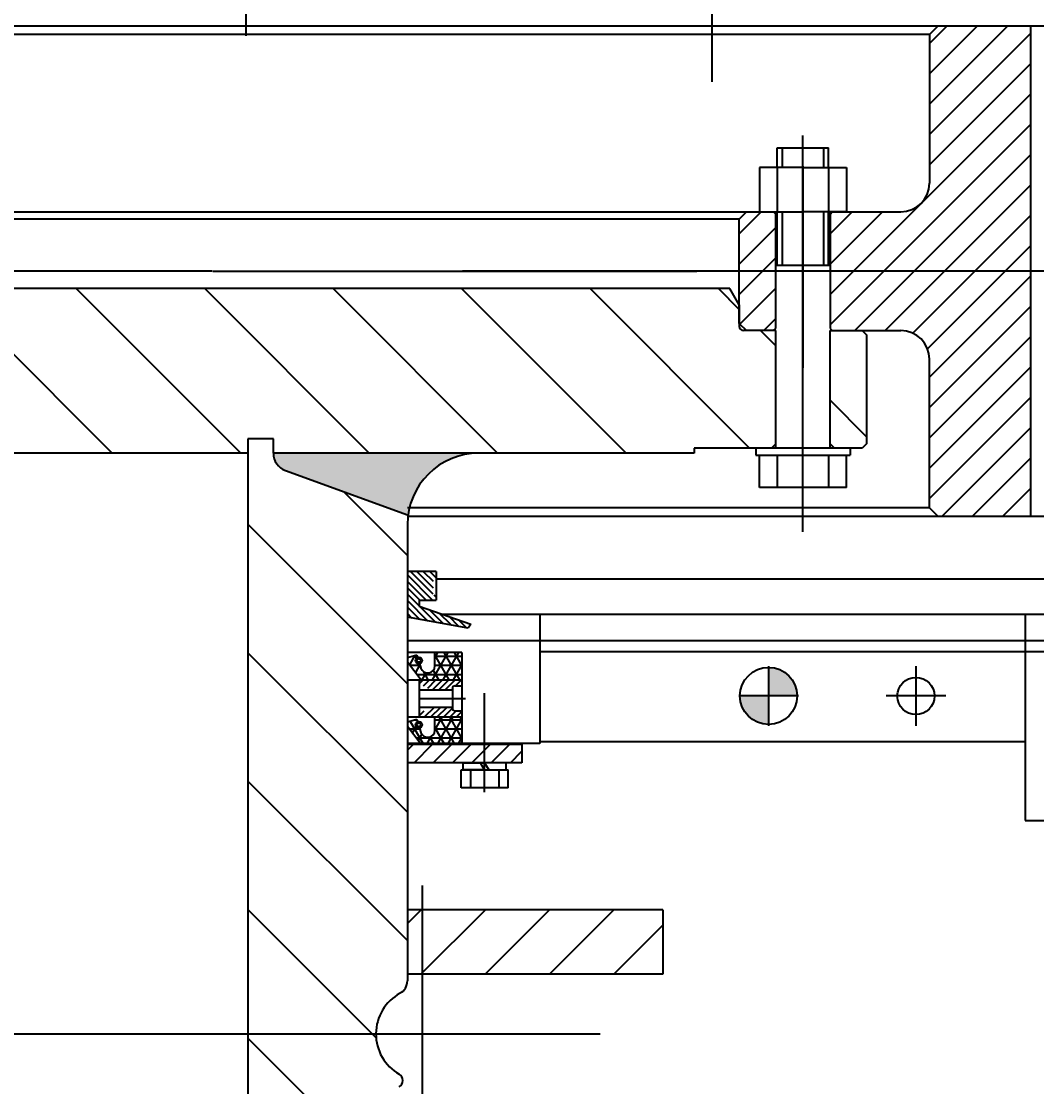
# Model space of a CAD drawing. Header units: millimetres. Extents: x 0 to 29400, y 0 to 20790.
# Drawn here: x 14710 to 15420, y 13034 to 13779 of the extents above; entities that cross this region are included whole.
import ezdxf

# ---------------------------------------------------------------- set-up
doc = ezdxf.new("R2010")
doc.units = ezdxf.units.MM
doc.header["$LTSCALE"] = 700
doc.linetypes.add('G', pattern=[2, 1.25, -0.25, 0.25, -0.25])
doc.linetypes.add('K', pattern=[2.5, 1.25, -0.25, 0.25, -0.25, 0.25, -0.25])
for name, color, linetype in [('01', 7, 'Continuous'), ('02', 1, 'Continuous'), ('05', 142, 'G'), ('07', 6, 'K'), ('08', 1, 'Continuous')]:
    doc.layers.add(name, color=color, linetype=linetype)
doc.styles.get("Standard").update_dxf_attribs({"font": 'FZYTK.TTF', "width": 0.707})
doc.dimstyles.new('INTE', dxfattribs={"dimscale": 70, "dimtxt": 3.5, "dimasz": 3, "dimexe": 3, "dimexo": 0, "dimgap": 1, "dimtad": 1, "dimdec": 0, "dimdsep": 46, "dimtxsty": 'Standard', "dimcen": 0, "dimclrd": 1, "dimclre": 1, "dimclrt": 3, "dimaunit": 1, "dimadec": 0, "dimazin": 0, "dimtfac": 1, "dimtdec": 0, "dimtmove": 0, "dimatfit": 0, "dimfxl": 1, "dimarcsym": 0})

# ---------------------------------------------------------------- blocks, each defined once
blk = doc.blocks.new('*U833')
at = {"layer": '01'}
for p, q in [((-15.10000000019493, 4.999999999924095), (-15.10000000019493, -3.503246160812043e-46)), ((9.184547653528396e-16, 4.999999999924094), (-15.10000000019493, 4.999999999924095)), ((-15.10000000019493, -3.503246160812043e-46), (0, 0)), ((0, 0), (-2.886751345795493, 4.999999999924094)), ((9.184547653528396e-16, 4.999999999924094), (2.886751345795493, -3.535134039966458e-16)), ((9.184547653528396e-16, 4.999999999924094), (15.10000000019493, 4.999999999924085)), ((15.10000000019493, -3.698311188591433e-15), (0, 0)), ((15.10000000019493, 4.999999999924085), (15.10000000019493, -3.698311188591433e-15))]:
    blk.add_line(p, q, dxfattribs=at)
at = {"layer": '05'}
blk.add_line((1.303595732132337e-15, 7.09667901615029), (0, -2.095679016226192), dxfattribs=at)
blk = doc.blocks.new('*U835')
at = {"layer": '01'}
for p, q in [((-31.00000000018705, -3.2351410291145e-14), (-31.00000000018705, 30.39499999870067)), ((-31.00000000018705, 30.39499999870067), (5.583286518425993e-15, 30.39499999870067)), ((5.583286518425993e-15, 30.39499999870067), (0, 0)), ((-31.00000000018705, 18.00000000017387), (3.306437155352358e-15, 18.00000000017387)), ((4.858212048313708e-14, -30.39499999870067), (0, 0)), ((-31.00000000018705, -3.2351410291145e-14), (-31.00000000018719, -30.39499999870067)), ((-31.00000000018752, -18.00000000017388), (1.310870899675122e-14, -18.00000000017387)), ((-31.00000000018719, -30.39499999870067), (4.858212048313708e-14, -30.39499999870067))]:
    blk.add_line(p, q, dxfattribs=at)
at = {"layer": '05'}
blk.add_line((-32.05168394392089, -3.34128958368264e-14), (1.051682110054843, -1.009319912139744e-18), dxfattribs=at)
blk = doc.blocks.new('*D847')
at = {"layer": '08', "color": 1, "lineweight": -2}
for p, q in [((19345.33032505005, 16880.97861289598), (25222.22751804423, 16880.97861289598)), ((25012.22751804423, 7692.97861289595), (25012.22751804423, 16670.97861289598)), ((14962.64169285735, 7482.978612895953), (25222.22751804423, 7482.97861289595))]:
    blk.add_line(p, q, dxfattribs=at)
at = {"layer": '08', "color": 1}
for points in [[(24977.22751804423, 16670.97861289598), (25047.22751804423, 16670.97861289598), (25012.22751804423, 16880.97861289598)], [(24977.22751804423, 7692.97861289595), (25047.22751804423, 7692.97861289595), (25012.22751804423, 7482.97861289595)]]:
    blk.add_solid(points, dxfattribs=at)
at = {"layer": 'DEFPOINTS', "color": 0}
for p in [(19345.33032505005, 16880.97861289598), (25012.22751804423, 16880.97861289598), (14962.64169285735, 7482.978612895953)]:
    blk.add_point(p, dxfattribs=at)
at = {"layer": '08', "color": 3, "insert": (24783.71285228706, 12181.97861289597), "char_height": 245, "attachment_point": 5, "rotation": 90}
blk.add_mtext('{\\fArial|b0|i0|c204|p34;Внешняя сторона кузова\\Fisocp,intecad|c134;9398}', dxfattribs=at)

msp = doc.modelspace()

# ---------------------------------------------------------------- hatches: boundary and pattern name
at = {"layer": '01'}
h = msp.add_hatch(color=256, dxfattribs=at)
edge = h.paths.add_edge_path()
edge.add_ellipse((14899.62553753621, 13477.17861289596), major_axis=(9.192388155426322, 9.192388155425427), ratio=0.999999999999834, start_angle=135.0000000000273, end_angle=205.000000000015)
edge.add_line((14895.17927567298, 13464.96260882575), (14980.76738657797, 13433.81108404926))
edge.add_ellipse((15030.32553753622, 13427.17861289595), major_axis=(35.35533905933283, 35.35533905932941), ratio=0.9999999999999098, start_angle=45.000000000002615, end_angle=127.3772807057899, ccw=False)
edge.add_line((15030.32553753623, 13477.17861289595), (14886.62553753621, 13477.17861289596))
at = {"layer": '02', "linetype": 'Continuous'}
h = msp.add_hatch(dxfattribs=at)
h.set_pattern_fill('_USER', color=1, scale=15, angle=135, style=0, pattern_type=0)
h.set_pattern_definition([(44.9999999999992, (24702.56018251323, 20193.42972413068), (-10.60660171779806, 10.60660171779836), [])])
edge = h.paths.add_edge_path()
edge.add_line((15415.90403753622, 13604.37861289598), (15415.90403753622, 13775.87861289596))
edge.add_line((15415.90403753622, 13775.87861289596), (15351.30053753622, 13775.87861289596))
edge.add_line((15351.30053753622, 13775.87861289596), (15345.30053753622, 13769.87861289596))
edge.add_line((15345.30053753622, 13769.87861289596), (15345.30053753622, 13665.87861289597))
edge.add_ellipse((15325.30053753622, 13665.87861289596), major_axis=(14.1421356237324, 14.142135623732), ratio=0.9999999999998233, start_angle=225.0000000000051, end_angle=314.99999999999494, ccw=False)
edge.add_line((15325.30053753622, 13645.87861289596), (15277.30053753623, 13645.87861289596))
edge.add_line((15277.30053753622, 13645.87861289596), (15275.80053753622, 13644.37861289596))
edge.add_line((15275.80053753622, 13644.37861289596), (15275.80053753622, 13604.37861289598))
edge.add_line((15275.80053753622, 13604.37861289598), (15415.90403753622, 13604.37861289597))
edge = h.paths.add_edge_path()
edge.add_line((15345.30053753621, 13542.87861289596), (15345.3005375362, 13438.87861289597))
edge.add_line((15345.3005375362, 13438.87861289596), (15351.3005375362, 13432.87861289595))
edge.add_line((15351.3005375362, 13432.87861289595), (15415.90403753622, 13432.87861289595))
edge.add_line((15415.90403753622, 13432.87861289595), (15415.90403753622, 13604.37861289598))
edge.add_line((15415.90403753622, 13604.37861289598), (15275.80053753623, 13604.37861289598))
edge.add_line((15275.80053753622, 13604.37861289598), (15275.80053753622, 13564.37861289595))
edge.add_line((15275.80053753622, 13564.37861289595), (15277.30053753621, 13562.87861289597))
edge.add_line((15277.3005375362, 13562.87861289597), (15325.30053753621, 13562.87861289597))
edge.add_ellipse((15325.30053753621, 13542.87861289596), major_axis=(14.14213562373172, 14.14213562373132), ratio=0.9999999999999197, start_angle=314.99999999998727, end_angle=404.99999999999187, ccw=False)
h.paths.add_polyline_path([(15212.30053753622, 13567.87861289598), (15217.30053753622, 13562.87861289597), (15236.30053753623, 13562.87861289597), (15237.80053753621, 13564.37861289595), (15237.80053753622, 13604.37861289598), (15212.30053753622, 13604.37861289598)])
h.paths.add_polyline_path([(15212.30053753622, 13604.37861289598), (15237.80053753622, 13604.37861289598), (15237.80053753622, 13644.37861289596), (15236.30053753622, 13645.87861289596), (15223.82553754136, 13645.87861289596), (15217.30053753623, 13645.87861289596), (15212.30053753623, 13640.87861289596)])
h = msp.add_hatch(dxfattribs=at)
h.set_pattern_fill('LINE', color=1, scale=20, angle=45, style=0)
h.set_pattern_definition([(314.9999999999992, (12533.99184265591, 20117.42972413085), (44.90128060534639, 44.90128060534514), [])])
edge = h.paths.add_edge_path()
edge.add_line((15180.82553753621, 13477.17861289598), (15180.82553753621, 13480.67861289598))
edge.add_line((15180.82553753621, 13480.67861289598), (15234.82553753621, 13480.67861289598))
edge.add_line((15234.82553753621, 13480.67861289597), (15237.82553753621, 13483.67861289598))
edge.add_line((15237.82553753621, 13483.67861289597), (15237.82553753621, 13562.87861289597))
edge.add_line((15237.82553753621, 13562.87861289597), (15215.27553753622, 13562.87861289597))
edge.add_ellipse((15215.27553753621, 13565.87861289597), major_axis=(-2.121320343561074, 2.121320343561132), ratio=0.9999999999986225, start_angle=45.00000000003939, end_angle=134.9999999999605, ccw=False)
edge.add_line((15212.27553753621, 13565.87861289597), (15212.27553753621, 13580.92028264677))
edge.add_line((15212.27553753621, 13580.92028264677), (15205.77553753621, 13592.17861289597))
edge.add_line((15205.77553753621, 13592.17861289597), (14443.82553753621, 13592.17861289598))
edge.add_line((14443.82553753621, 13592.17861289598), (14443.82553753621, 13477.17861289598))
edge.add_line((14443.82553753621, 13477.17861289598), (14868.82553753621, 13477.17861289598))
edge.add_line((14868.82553753621, 13477.17861289598), (14868.82553753621, 13487.17861289598))
edge.add_line((14868.82553753621, 13487.17861289598), (14886.62553753621, 13487.17861289598))
edge.add_line((14886.62553753621, 13487.17861289598), (14886.62553753621, 13477.17861289598))
edge.add_line((14886.62553753621, 13477.17861289598), (15180.82553753621, 13477.17861289598))
h.paths.add_polyline_path([(15275.82553753621, 13483.67861289597), (15278.82553753621, 13480.67861289597), (15298.32553753621, 13480.67861289597), (15301.32553753621, 13483.67861289597), (15301.32553753621, 13559.87861289597), (15298.32553753621, 13562.87861289597), (15275.82553753621, 13562.87861289597)])
h = msp.add_hatch(dxfattribs=at)
h.set_pattern_fill('LINE', color=1, scale=20, angle=45, style=0)
h.set_pattern_definition([(314.9999999999992, (12533.9918426559, 20117.42972413085), (44.90128060534639, 44.90128060534514), [])])
edge = h.paths.add_edge_path()
edge.add_line((15180.82553753621, 13477.17861289598), (15180.82553753621, 13480.67861289598))
edge.add_line((15180.82553753621, 13480.67861289598), (15234.8255375362, 13480.67861289598))
edge.add_line((15234.8255375362, 13480.67861289597), (15237.8255375362, 13483.67861289598))
edge.add_line((15237.8255375362, 13483.67861289597), (15237.82553753621, 13562.87861289597))
edge.add_line((15237.82553753621, 13562.87861289597), (15215.2755375362, 13562.87861289597))
edge.add_ellipse((15215.2755375362, 13565.87861289597), major_axis=(-2.121320343561074, 2.121320343561132), ratio=0.9999999999986225, start_angle=45.00000000003939, end_angle=134.9999999999605, ccw=False)
edge.add_line((15212.2755375362, 13565.87861289597), (15212.2755375362, 13580.92028264677))
edge.add_line((15212.2755375362, 13580.92028264677), (15205.7755375362, 13592.17861289597))
edge.add_line((15205.7755375362, 13592.17861289597), (14443.82553753621, 13592.17861289598))
edge.add_line((14443.82553753621, 13592.17861289598), (14443.82553753621, 13477.17861289598))
edge.add_line((14443.82553753621, 13477.17861289598), (14868.82553753621, 13477.17861289598))
edge.add_line((14868.82553753621, 13477.17861289598), (14868.82553753621, 13487.17861289598))
edge.add_line((14868.82553753621, 13487.17861289598), (14886.6255375362, 13487.17861289598))
edge.add_line((14886.6255375362, 13487.17861289598), (14886.6255375362, 13477.17861289598))
edge.add_line((14886.6255375362, 13477.17861289598), (15180.82553753621, 13477.17861289598))
h.paths.add_polyline_path([(15275.82553753621, 13483.67861289597), (15278.82553753621, 13480.67861289597), (15298.32553753621, 13480.67861289597), (15301.32553753621, 13483.67861289597), (15301.32553753621, 13559.87861289597), (15298.32553753621, 13562.87861289597), (15275.82553753621, 13562.87861289597)])
h = msp.add_hatch(dxfattribs=at)
h.set_pattern_fill('LINE', color=1, scale=20, angle=45, style=0)
h.set_pattern_definition([(315.0000000000007, (12886.37641071296, 16577.19427342708), (44.90128060534523, 44.9012806053463), [])])
edge = h.paths.add_edge_path()
edge.add_ellipse((14968.94447234156, 12260.52423741486), major_axis=(3.535533905933275, 3.535533905933359), ratio=1, start_angle=260.6967447380922, end_angle=369.3032552619078)
edge.add_ellipse((14990.82553753624, 12290.978612896), major_axis=(-22.98097038856266, 22.98097038856211), ratio=0.9999999999999486, start_angle=-14.983501602848321, end_angle=99.30325526188011, ccw=False)
edge.add_ellipse((14972.06620769302, 12323.50812624081), major_axis=(3.571687661980926, 3.571687661981011), ratio=0.9999999999997874, start_angle=254.6817218201253, end_angle=382.5803778872484)
edge.add_ellipse((14990.82553753624, 12355.978612896), major_axis=(-22.98097038856451, 22.98097038856396), ratio=0.9999999999999377, start_angle=-15.07356513338351, end_angle=103.80614763011721, ccw=False)
edge.add_ellipse((14972.11725060236, 12388.478612896), major_axis=(3.535533905932498, 3.535533905932582), ratio=1, start_angle=254.9264348666337, end_angle=375.0735651333662)
edge.add_ellipse((14990.82553753623, 12420.978612896), major_axis=(-22.98097038856102, 22.98097038856047), ratio=1, start_angle=-15.073565133384875, end_angle=105.0735651333849, ccw=False)
edge.add_ellipse((14972.11725060236, 12453.478612896), major_axis=(3.535533905932498, 3.535533905932582), ratio=1, start_angle=254.9264348666337, end_angle=375.0735651333662)
edge.add_ellipse((14990.82553753623, 12485.978612896), major_axis=(-22.98097038856102, 22.98097038856047), ratio=1, start_angle=-15.073565133384875, end_angle=105.0735651333849, ccw=False)
edge.add_ellipse((14972.11725060236, 12518.478612896), major_axis=(3.535533905932498, 3.535533905932582), ratio=1, start_angle=254.9264348666337, end_angle=375.0735651333662)
edge.add_ellipse((14990.82553753623, 12550.978612896), major_axis=(-22.98097038856102, 22.98097038856047), ratio=1, start_angle=-15.073565133384875, end_angle=105.0735651333849, ccw=False)
edge.add_ellipse((14972.11725060236, 12583.478612896), major_axis=(3.535533905932498, 3.535533905932582), ratio=1, start_angle=254.9264348666337, end_angle=375.0735651333662)
edge.add_ellipse((14990.82553753623, 12615.978612896), major_axis=(-22.98097038856102, 22.98097038856047), ratio=1, start_angle=-15.073565133384875, end_angle=105.0735651333849, ccw=False)
edge.add_ellipse((14972.11725060236, 12648.478612896), major_axis=(3.535533905932498, 3.535533905932582), ratio=1, start_angle=254.9264348666337, end_angle=375.0735651333662)
edge.add_ellipse((14990.82553753623, 12680.978612896), major_axis=(-22.98097038856102, 22.98097038856047), ratio=1, start_angle=-15.073565133384875, end_angle=105.0735651333849, ccw=False)
edge.add_ellipse((14972.11725060236, 12713.478612896), major_axis=(3.535533905932498, 3.535533905932582), ratio=1, start_angle=254.9264348666337, end_angle=375.0735651333662)
edge.add_ellipse((14990.82553753623, 12745.978612896), major_axis=(-22.98097038856102, 22.98097038856047), ratio=1, start_angle=-15.073565133384875, end_angle=105.0735651333849, ccw=False)
edge.add_ellipse((14972.11725060236, 12778.478612896), major_axis=(3.535533905932498, 3.535533905932582), ratio=1, start_angle=254.9264348666337, end_angle=375.0735651333662)
edge.add_ellipse((14990.82553753623, 12810.978612896), major_axis=(-22.98097038856102, 22.98097038856047), ratio=1, start_angle=-15.073565133384875, end_angle=105.0735651333849, ccw=False)
edge.add_ellipse((14972.11725060236, 12843.478612896), major_axis=(3.535533905932498, 3.535533905932582), ratio=1, start_angle=254.9264348666337, end_angle=375.0735651333662)
edge.add_ellipse((14990.82553753623, 12875.978612896), major_axis=(-22.98097038856102, 22.98097038856047), ratio=1, start_angle=-15.073565133384875, end_angle=105.0735651333849, ccw=False)
edge.add_ellipse((14972.11725060236, 12908.478612896), major_axis=(3.535533905932498, 3.535533905932582), ratio=1, start_angle=254.9264348666337, end_angle=375.0735651333662)
edge.add_ellipse((14990.82553753623, 12940.978612896), major_axis=(-22.98097038856102, 22.98097038856047), ratio=1, start_angle=-15.073565133384875, end_angle=105.0735651333849, ccw=False)
edge.add_ellipse((14972.11725060235, 12973.478612896), major_axis=(3.535533905932498, 3.535533905932582), ratio=1, start_angle=254.9264348666337, end_angle=375.0735651333662)
edge.add_ellipse((14990.82553753623, 13005.978612896), major_axis=(-22.98097038856102, 22.98097038856047), ratio=1, start_angle=-15.073565133384875, end_angle=105.0735651333849, ccw=False)
edge.add_ellipse((14972.11725060235, 13038.478612896), major_axis=(3.535533905932498, 3.535533905932582), ratio=1, start_angle=254.9264348666337, end_angle=375.0735651333662)
edge.add_ellipse((14990.82553753623, 13070.978612896), major_axis=(-22.98097038856576, 22.98097038856521), ratio=0.9999999999999677, start_angle=-16.160810599373974, end_angle=105.07356513338209, ccw=False)
edge.add_ellipse((14970.32553753621, 13108.20763383396), major_axis=(7.071067811869531, 7.0710678118697), ratio=0.9999999999991003, start_angle=253.8391894007149, end_angle=315.0000000000159)
edge.add_line((14980.32553753621, 13108.20763383397), (14980.32553753622, 13433.97190394853))
edge.add_line((14980.32553753622, 13433.97190394853), (14895.17927567297, 13464.96260882578))
edge.add_ellipse((14899.62553753621, 13477.17861289599), major_axis=(-9.192388155423616, 9.192388155423398), ratio=0.9999999999998443, start_angle=44.999999999972374, end_angle=114.99999999996689, ccw=False)
edge.add_line((14886.62553753621, 13477.178612896), (14886.62553753621, 13487.17861289599))
edge.add_line((14886.62553753621, 13487.17861289599), (14868.82553753623, 13487.17861289599))
edge.add_line((14868.82553753623, 13487.17861289599), (14868.82553753621, 11367.87861289598))
edge.add_line((14868.82553753621, 11367.87861289598), (14876.32553753624, 11367.87861289598))
edge.add_line((14876.32553753624, 11367.87861289598), (14876.32553753624, 11191.37861289599))
edge.add_line((14876.32553753624, 11191.37861289599), (14980.32553753624, 11191.378612896))
edge.add_line((14980.32553753624, 11191.37861289599), (14980.32553753623, 11255.74959195802))
edge.add_ellipse((14970.32553753623, 11255.74959195803), major_axis=(-7.071067811871343, 7.071067811871174), ratio=0.9999999999994728, start_angle=224.9999999999942, end_angle=286.1608105993575)
edge.add_ellipse((14990.82553753624, 11292.978612896), major_axis=(-22.98097038856347, 22.98097038856292), ratio=0.9999999999999937, start_angle=-15.073565133388172, end_angle=106.1608105993559, ccw=False)
edge.add_ellipse((14972.11725060237, 11325.478612896), major_axis=(3.535533905932498, 3.535533905932582), ratio=1, start_angle=254.9264348666337, end_angle=375.0735651333662)
edge.add_ellipse((14990.82553753624, 11357.978612896), major_axis=(-22.98097038856102, 22.98097038856047), ratio=1, start_angle=-15.073565133384875, end_angle=105.0735651333849, ccw=False)
edge.add_ellipse((14972.11725060237, 11390.478612896), major_axis=(3.535533905932498, 3.535533905932582), ratio=1, start_angle=254.9264348666337, end_angle=375.0735651333662)
edge.add_ellipse((14990.82553753624, 11422.978612896), major_axis=(-22.98097038856102, 22.98097038856047), ratio=1, start_angle=-15.073565133384875, end_angle=105.0735651333849, ccw=False)
edge.add_ellipse((14972.11725060237, 11455.478612896), major_axis=(3.535533905932498, 3.535533905932582), ratio=1, start_angle=254.9264348666337, end_angle=375.0735651333662)
edge.add_ellipse((14990.82553753624, 11487.978612896), major_axis=(-22.98097038856102, 22.98097038856047), ratio=1, start_angle=-15.073565133384875, end_angle=105.0735651333849, ccw=False)
edge.add_ellipse((14972.11725060237, 11520.478612896), major_axis=(3.535533905932498, 3.535533905932582), ratio=1, start_angle=254.9264348666337, end_angle=375.0735651333662)
edge.add_ellipse((14990.82553753624, 11552.978612896), major_axis=(-22.98097038856102, 22.98097038856047), ratio=1, start_angle=-15.073565133384875, end_angle=105.0735651333849, ccw=False)
edge.add_ellipse((14972.11725060237, 11585.478612896), major_axis=(3.535533905932498, 3.535533905932582), ratio=1, start_angle=254.9264348666337, end_angle=375.0735651333662)
edge.add_ellipse((14990.82553753624, 11617.978612896), major_axis=(-22.98097038856102, 22.98097038856047), ratio=1, start_angle=-15.073565133384875, end_angle=105.0735651333849, ccw=False)
edge.add_ellipse((14972.11725060237, 11650.478612896), major_axis=(3.535533905932498, 3.535533905932582), ratio=1, start_angle=254.9264348666337, end_angle=375.0735651333662)
edge.add_ellipse((14990.82553753624, 11682.978612896), major_axis=(-22.98097038856102, 22.98097038856047), ratio=1, start_angle=-15.073565133384875, end_angle=105.0735651333849, ccw=False)
edge.add_ellipse((14972.11725060237, 11715.478612896), major_axis=(3.535533905932498, 3.535533905932582), ratio=1, start_angle=254.9264348666337, end_angle=375.0735651333662)
edge.add_ellipse((14990.82553753624, 11747.978612896), major_axis=(-22.98097038856102, 22.98097038856047), ratio=1, start_angle=-15.073565133384875, end_angle=105.0735651333849, ccw=False)
edge.add_ellipse((14972.11725060236, 11780.478612896), major_axis=(3.535533905932498, 3.535533905932582), ratio=1, start_angle=254.9264348666337, end_angle=375.0735651333662)
edge.add_ellipse((14990.82553753624, 11812.978612896), major_axis=(-22.98097038856102, 22.98097038856047), ratio=1, start_angle=-15.073565133384875, end_angle=105.0735651333849, ccw=False)
edge.add_ellipse((14972.11725060236, 11845.478612896), major_axis=(3.535533905932498, 3.535533905932582), ratio=1, start_angle=254.9264348666337, end_angle=375.0735651333662)
edge.add_ellipse((14990.82553753624, 11877.978612896), major_axis=(-22.98097038856102, 22.98097038856047), ratio=1, start_angle=-15.073565133384875, end_angle=105.0735651333849, ccw=False)
edge.add_ellipse((14972.11725060236, 11910.478612896), major_axis=(3.535533905932498, 3.535533905932582), ratio=1, start_angle=254.9264348666337, end_angle=375.0735651333662)
edge.add_ellipse((14990.82553753624, 11942.978612896), major_axis=(-22.98097038856102, 22.98097038856047), ratio=1, start_angle=-15.073565133384875, end_angle=105.0735651333849, ccw=False)
edge.add_ellipse((14972.11725060236, 11975.478612896), major_axis=(3.535533905932498, 3.535533905932582), ratio=1, start_angle=254.9264348666337, end_angle=375.0735651333662)
edge.add_ellipse((14990.82553753624, 12007.978612896), major_axis=(22.98097038856709, 22.98097038856764), ratio=0.9999999999999556, start_angle=76.19385236989348, end_angle=195.0735651333865, ccw=False)
edge.add_ellipse((14972.06620769304, 12040.44909955119), major_axis=(-3.57168766198096, 3.571687661980876), ratio=0.9999999999999225, start_angle=157.4196221126242, end_angle=285.3182781795439)
edge.add_ellipse((14990.82553753624, 12072.978612896), major_axis=(22.98097038856443, 22.98097038856498), ratio=0.9999999999999865, start_angle=80.69674473813001, end_angle=194.9835016029027, ccw=False)
edge.add_ellipse((14968.94447234156, 12103.43298837714), major_axis=(3.535533905931068, 3.535533905931152), ratio=0.9999999999999998, start_angle=260.6967447381165, end_angle=369.3032552618835)
edge.add_ellipse((14990.82553753624, 12133.88736385828), major_axis=(22.98097038856451, 22.98097038856506), ratio=0.9999999999999895, start_angle=95.11739774893027, end_angle=189.3032552618791, ccw=False)
edge.add_ellipse((14962.04954161085, 12157.93298837714), major_axis=(-3.53553390593154, 3.535533905931455), ratio=0.9999999999995259, start_angle=185.1173977489048, end_angle=264.882602251068)
edge.add_ellipse((14990.82553753624, 12181.978612896), major_axis=(22.98097038856238, 22.98097038856292), ratio=0.999999999999932, start_angle=134.999999999998, end_angle=174.8826022510644, ccw=False)
edge.add_ellipse((14990.82553753624, 12181.978612896), major_axis=(-22.98097038856292, 22.98097038856238), ratio=0.999999999999932, start_angle=5.117397748935616, end_angle=45.000000000001876, ccw=False)
edge.add_ellipse((14962.04954161085, 12206.02423741485), major_axis=(-3.535533905934106, 3.535533905934023), ratio=0.9999999999999994, start_angle=185.1173977489292, end_angle=264.8826022510708)
edge.add_ellipse((14990.82553753624, 12230.06986193371), major_axis=(-22.98097038856498, 22.98097038856442), ratio=0.9999999999999959, start_angle=-9.303255261879087, end_angle=84.88260225106973, ccw=False)
h = msp.add_hatch(dxfattribs=at)
h.set_pattern_fill('LINE', color=1, angle=45, style=0)
h.set_pattern_definition([(315.0000000000014, (24702.56018251298, 20193.42972413099), (2.245064030267234, 2.245064030267342), [])])
h.paths.add_polyline_path([(15000.32553753622, 13374.37861289592), (15000.32553753621, 13377.78908452761), (14998.24190425624, 13377.78908452761), (14998.24190425625, 13389.89951403045), (15000.32553753622, 13389.89951403045), (15000.32553753622, 13394.37861289592), (14980.32553753622, 13394.37861289592), (14980.32553753622, 13364.37861289592), (15005.19697609046, 13364.37861289592), (14988.47920177952, 13370.24120475633), (14988.47920177951, 13374.37861289592)])
h.paths.add_polyline_path([(15022.85662863128, 13354.87861289592), (15024.7499539176, 13357.52177139752), (15005.19697609047, 13364.37861289592), (14980.32553753622, 13364.37861289592), (14980.32553753622, 13362.42329686742)])
h = msp.add_hatch(dxfattribs=at)
h.set_pattern_fill('NET3', color=1, scale=2, angle=90, style=0)
h.set_pattern_definition([(1.373891551101372e-12, (5116.073077386391, 24955.66054765417), (-1.525097583777811e-13, 6.35), []), (60.00000000000135, (5116.073077386391, 24955.66054765417), (-5.499261314031261, 3.174999999999869), []), (120.0000000000014, (5116.073077386391, 24955.66054765417), (-5.499261314031109, -3.17500000000013), [])])
edge = h.paths.add_edge_path()
edge.add_line((14989.71483689702, 13326.9080332942), (14988.76406464659, 13329.95625717707))
edge.add_ellipse((14988.31848285444, 13332.21162045381), major_axis=(1.62560860049278, 1.625608600492858), ratio=0.9999999999861626, start_angle=225.0000000003964, end_angle=236.1757437584276, ccw=False)
edge.add_ellipse((14988.31848285444, 13332.21162045381), major_axis=(-1.625608600430269, 1.625608600430191), ratio=0.9999999999982385, start_angle=-21.529273487773878, end_angle=134.9999999999496, ccw=False)
edge.add_line((14987.40285288074, 13334.32037088827), (14986.81259933313, 13336.21275359082))
edge.add_line((14986.81259933313, 13336.21275359082), (14980.50053753042, 13334.31500469914))
edge.add_line((14980.50053753042, 13334.31500469914), (14980.50053753042, 13331.2032761103))
edge.add_line((14980.50053753042, 13331.2032761103), (14989.83489549678, 13318.67861289545))
edge.add_line((14989.83489549678, 13318.67861289545), (15018.47553753042, 13318.67861289545))
edge.add_line((15018.47553753042, 13318.67861289545), (15018.47553753042, 13337.67861289545))
edge.add_line((15018.47553753042, 13337.67861289545), (14999.48803753043, 13337.67861289545))
edge.add_line((14999.48803753043, 13337.67861289545), (14999.48803753042, 13328.39684346116))
edge.add_ellipse((14994.48803753043, 13328.39684346116), major_axis=(-3.535533905934249, 3.53553390593408), ratio=0.9999999999992968, start_angle=62.323235135203674, end_angle=225.0000000000202, ccw=False)
edge = h.paths.add_edge_path()
edge.add_line((14999.48803753042, 13292.67861289545), (14999.48803753042, 13283.39684346116))
edge.add_ellipse((14994.48803753042, 13283.39684346116), major_axis=(3.535533905933075, 3.535533905933244), ratio=0.9999999999999758, start_angle=152.3232351352264, end_angle=314.9999999999993, ccw=False)
edge.add_line((14989.71483689702, 13281.9080332942), (14988.76406464659, 13284.95625717707))
edge.add_ellipse((14988.31848285443, 13287.21162045382), major_axis=(1.62560860049553, 1.625608600495609), ratio=0.9999999999877319, start_angle=225.0000000004422, end_angle=236.1757437584398, ccw=False)
edge.add_ellipse((14988.31848285444, 13287.21162045381), major_axis=(-1.625608600430269, 1.625608600430191), ratio=0.9999999999982385, start_angle=-21.529273487773878, end_angle=134.9999999999496, ccw=False)
edge.add_line((14987.40285288074, 13289.32037088827), (14986.81259933313, 13291.21275359082))
edge.add_line((14986.81259933313, 13291.21275359082), (14980.50053753042, 13289.31500469914))
edge.add_line((14980.50053753042, 13289.31500469914), (14980.50053753043, 13286.20327611029))
edge.add_line((14980.50053753043, 13286.20327611029), (14989.83489549678, 13273.67861289545))
edge.add_line((14989.83489549677, 13273.67861289545), (15018.47553753042, 13273.67861289545))
edge.add_line((15018.47553753042, 13273.67861289545), (15018.47553753042, 13292.67861289545))
edge.add_line((15018.47553753042, 13292.67861289545), (14999.48803753042, 13292.67861289545))
h = msp.add_hatch(dxfattribs=at)
h.set_pattern_fill('ANSI31', color=1, angle=90, style=0)
h.set_pattern_definition([(45.00000000000138, (5116.073077386391, 24955.66054765417), (-2.245064030267342, 2.245064030267234), [])])
edge = h.paths.add_edge_path()
edge.add_line((15011.79741406489, 13311.72680394263), (15011.79741406489, 13312.47595568961))
edge.add_ellipse((15013.79741406489, 13312.47595568961), major_axis=(-1.414213562373368, 1.4142135623733), ratio=0.9999999999996624, start_angle=-45.00000000000972, end_angle=45.00000000000972, ccw=False)
edge.add_line((15013.79741406489, 13314.47595568961), (15018.47553753042, 13314.47595568961))
edge.add_line((15018.47553753042, 13314.47595568961), (15018.47553753042, 13318.67861289545))
edge.add_line((15018.47553753042, 13318.67861289545), (14988.47181070428, 13318.67861289545))
edge.add_line((14988.47181070428, 13318.67861289546), (14988.47181070428, 13314.47595568961))
edge.add_line((14988.47181070428, 13314.47595568961), (14992.5852374931, 13314.47595568961))
edge.add_ellipse((14992.5852374931, 13312.47595568961), major_axis=(1.4142135623733, 1.414213562373368), ratio=0.9999999999996624, start_angle=314.99999999999034, end_angle=405.00000000000966, ccw=False)
edge.add_line((14994.5852374931, 13312.47595568961), (14994.5852374931, 13311.72680394263))
edge.add_line((14994.5852374931, 13311.72680394263), (15011.79741406489, 13311.72680394263))
edge = h.paths.add_edge_path()
edge.add_line((15018.47553753042, 13292.67861289545), (15018.47553753042, 13296.88127010129))
edge.add_line((15018.47553753042, 13296.88127010129), (15013.79741406489, 13296.88127010129))
edge.add_ellipse((15013.79741406489, 13298.88127010129), major_axis=(1.4142135623733, 1.414213562373368), ratio=0.9999999999996624, start_angle=134.9999999999903, end_angle=225.0000000000097, ccw=False)
edge.add_line((15011.79741406489, 13298.88127010129), (15011.79741406489, 13299.63042184827))
edge.add_line((15011.79741406489, 13299.63042184827), (14994.5852374931, 13299.63042184827))
edge.add_line((14994.5852374931, 13299.63042184827), (14994.5852374931, 13298.88127010129))
edge.add_ellipse((14992.5852374931, 13298.88127010129), major_axis=(-1.414213562373368, 1.4142135623733), ratio=0.9999999999996624, start_angle=134.9999999999903, end_angle=225.0000000000097, ccw=False)
edge.add_line((14992.5852374931, 13296.88127010129), (14988.47181070429, 13296.88127010129))
edge.add_line((14988.47181070428, 13296.88127010129), (14988.47181070428, 13292.67861289545))
edge.add_line((14988.47181070428, 13292.67861289545), (15018.47553753042, 13292.67861289545))
at = {"layer": '02'}
h = msp.add_hatch(dxfattribs=at)
h.set_pattern_fill('LINE', color=256, scale=3, angle=135, style=0)
h.set_pattern_definition([(45.00000000000138, (12886.37641071291, 16577.19427342706), (-6.735192090802026, 6.735192090801702), [])])
h.paths.add_polyline_path([(15034.3255375362, 13260.67861289545), (15034.3255375362, 13273.67861289545), (15018.47553753042, 13273.67861289545), (14980.32553753622, 13273.67861289545), (14980.32553753622, 13260.67861289546)])
h.paths.add_polyline_path([(15060.28400641833, 13260.67861289545), (15060.28400641833, 13273.67861289544), (15034.3255375362, 13273.67861289545), (15034.3255375362, 13260.67861289545)])
h = msp.add_hatch(color=256, dxfattribs=at)
h.paths.add_polyline_path([(15060.28400641833, 13273.67861289544), (15060.28400641833, 13274.1786128949), (15034.3255375362, 13274.1786128949), (15034.3255375362, 13273.67861289545)])
h.paths.add_polyline_path([(15034.3255375362, 13273.67861289545), (15034.3255375362, 13274.1786128949), (15018.47553753042, 13274.1786128949), (15018.47553753042, 13273.67861289545)])
at = {"layer": '02', "linetype": 'Continuous'}
h = msp.add_hatch(dxfattribs=at)
h.set_pattern_fill('LINE', color=1, scale=10, angle=135, style=0)
h.set_pattern_definition([(45.00000000000069, (12886.37641071296, 16577.19427342708), (-22.45064030267315, 22.45064030267261), [])])
h.paths.add_polyline_path([(14980.32553753623, 13157.87861289599), (14980.32553753623, 13112.878612896), (15158.82553753621, 13112.878612896), (15158.82553753621, 13157.878612896)])
h = msp.add_hatch(dxfattribs=at)
h.set_pattern_fill('LINE', color=1, scale=10, angle=135, style=0)
h.set_pattern_definition([(45.00000000000069, (12886.37641071293, 16577.19427342707), (-22.45064030267315, 22.45064030267261), [])])
h.paths.add_polyline_path([(14980.32553753621, 13157.87861289598), (14980.32553753621, 13112.87861289599), (15158.82553753619, 13112.87861289599), (15158.82553753619, 13157.87861289599)])
at = {"layer": '07'}
h = msp.add_hatch(color=256, dxfattribs=at)
h.paths.add_polyline_path([(15252.82553753619, 13307.37861289593), (15232.82553753619, 13307.37861289593), (15232.82553753619, 13327.37861289593, -0.4142135623730784)])
h.paths.add_polyline_path([(15232.82553753619, 13287.37861289593, -0.4142135623731017), (15212.82553753619, 13307.37861289593), (15232.82553753619, 13307.37861289593)])

# ---------------------------------------------------------------- linework, layer by layer
msp.add_line((15412.2755375362, 13364.37861289598), (15412.2755375362, 13220.37861289598))
at = {"layer": '01'}
for p, q in [((14453.87553753617, 13775.87861289597), (15469.20403753622, 13775.87861289595)), ((15345.30053753622, 13769.87861289596), (14453.87553753617, 13769.87861289597)), ((15238.82553753578, 13690.67861283634), (15274.82553753666, 13690.67861283634)), ((15238.82553753578, 13676.87861289615), (15238.82553753578, 13690.67861283634)), ((15274.82553753666, 13676.87861289615), (15274.82553753666, 13690.67861283634)), ((14581.73519348908, 13645.87861289598), (15238.82553753578, 13645.87861289596)), ((15212.30053753623, 13640.87861289596), (15217.30053753623, 13645.87861289596)), ((15236.30053753622, 13645.87861289596), (15237.80053753622, 13644.37861289596)), ((15238.82553753578, 13644.37861289596), (15237.80053753622, 13644.37861289596)), ((15238.82553753578, 13608.6786128595), (15238.82553753578, 13645.87861289596)), ((15274.82553753665, 13608.6786128595), (15274.82553753665, 13645.87861289596)), ((15274.82553753666, 13645.87861289596), (15325.30053753622, 13645.87861289596)), ((15275.80053753622, 13644.37861289596), (15274.82553753665, 13644.37861289596)), ((15275.80053753622, 13644.37861289596), (15277.30053753622, 13645.87861289596)), ((15237.80053753622, 13608.6786128595), (15275.80053753622, 13608.6786128595)), ((15212.27553753621, 13580.92028264677), (15205.77553753621, 13592.17861289597)), ((15212.30053753621, 13567.87861289598), (15217.30053753621, 13562.87861289598)), ((15236.30053753621, 13562.87861289595), (15237.80053753621, 13564.37861289595)), ((15275.80053753622, 13564.37861289595), (15277.30053753622, 13562.87861289595)), ((15275.82553753621, 13562.87861289597), (15325.30053753621, 13562.87861289596)), ((14886.62553753621, 13477.17861289596), (14886.62553753621, 13487.17861289596)), ((15298.32553753621, 13480.67861289597), (15180.82553753621, 13480.67861289598)), ((15223.82553754136, 13480.67861289597), (15223.82553754136, 13475.67861289618)), ((15237.82553753621, 13483.67861289597), (15234.82553753621, 13480.67861289597)), ((15275.82553753621, 13483.67861289597), (15278.82553753621, 13480.67861289597)), ((15289.82553753107, 13480.67861289597), (15289.82553753107, 13475.67861289618)), ((15223.82553754136, 13475.67861289618), (15289.82553753107, 13475.67861289618)), ((15226.43053752918, 13453.17861288952), (15226.43053752918, 13475.67861289618)), ((15238.82553753578, 13475.67861289618), (15238.82553753578, 13453.17861288952)), ((15274.82553753664, 13475.67861289618), (15274.82553753664, 13453.17861288952)), ((15287.22053754325, 13453.17861288951), (15287.22053754325, 13475.67861289618)), ((15287.22053754325, 13453.17861288951), (15226.43053752918, 13453.17861288952)), ((15345.3005375362, 13438.87861289596), (14980.32553753623, 13438.87861289601)), ((15469.20403753622, 13432.87861289595), (14980.32553753623, 13432.87861289596)), ((15000.32553753622, 13394.37861289592), (14980.32553753622, 13394.37861289592)), ((15000.32553753622, 13394.37861289592), (15000.32553753622, 13374.37861289592)), ((14988.47920177953, 13374.37861289598), (14988.47920177953, 13370.2412047564)), ((14988.47920177951, 13374.37861289592), (15000.32553753622, 13374.37861289592)), ((14988.47920177951, 13370.24120475633), (15024.7499539176, 13357.52177139752)), ((15022.85662863128, 13354.87861289592), (14980.32553753622, 13362.42329686742)), ((15072.82553753621, 13364.37861289601), (15072.82553753621, 13274.17861289601)), ((15024.7499539176, 13357.52177139752), (15022.85662863128, 13354.87861289592)), ((14980.32553753621, 13346.07819956847), (15477.54391415462, 13346.07819956847)), ((15018.47553753042, 13337.67861289545), (15018.47553753042, 13273.67861289545)), ((15072.8255375362, 13338.37819956847), (15474.35446972434, 13338.37819956847)), ((15072.82553753621, 13274.17861289601), (14980.32553753622, 13274.17861289601)), ((14980.32553753622, 13273.67861289545), (15060.28400641833, 13273.67861289544)), ((15017.85053753605, 13255.67861289553), (15050.80053753635, 13255.67861289553)), ((15017.85053753605, 13243.17861289527), (15017.85053753605, 13255.67861289553)), ((15024.32553753607, 13255.67861289553), (15024.32553753607, 13243.17861289527)), ((15044.32553753633, 13255.67861289559), (15044.32553753633, 13243.17861289533)), ((15050.80053753635, 13243.17861289527), (15050.80053753635, 13255.67861289553)), ((15050.80053753635, 13243.17861289527), (15017.85053753605, 13243.17861289527)), ((15158.82553753621, 13112.87861289599), (14980.32553753621, 13112.878612896)), ((15158.82553753619, 13112.87861289598), (14980.32553753619, 13112.87861289599))]:
    msp.add_line(p, q, dxfattribs=at)
at = {"layer": '01', "color": 7, "linetype": 'Continuous'}
for p, q in [((15351.30053753622, 13775.87861289596), (15345.30053753622, 13769.87861289596)), ((15415.90403753622, 13775.87861289596), (15415.90403753622, 13432.87861289595)), ((15345.30053753622, 13769.87861289596), (15345.30053753622, 13665.87861289596)), ((15212.30053753623, 13640.87861289596), (14583.07493945124, 13640.87861289597)), ((15212.30053753621, 13567.87861289598), (15212.30053753623, 13640.87861289596)), ((15237.80053753621, 13564.37861289595), (15237.80053753622, 13644.37861289596)), ((15275.80053753622, 13644.37861289596), (15275.80053753622, 13564.37861289595)), ((15205.7755375362, 13592.17861289597), (14443.82553753621, 13592.17861289598)), ((15212.27553753621, 13580.92028264677), (15212.27553753621, 13565.87861289597)), ((15237.82553753621, 13562.87861289597), (15215.2755375362, 13562.87861289597)), ((15237.82646690424, 13480.67861289597), (15237.82553753621, 13562.87861289597)), ((15275.82646690424, 13480.67861289597), (15275.82553753621, 13562.87861289597)), ((15298.32553753621, 13562.87861289597), (15301.32553753621, 13559.87861289597)), ((15301.32553753621, 13559.87861289597), (15301.32553753621, 13483.67861289597)), ((15345.3005375362, 13438.87861289596), (15345.30053753621, 13542.87861289596)), ((14868.82553753622, 13487.17861289599), (14868.82553753625, 11367.87861289598)), ((14886.62553753621, 13487.17861289596), (14868.82553753621, 13487.17861289596)), ((14868.82553753621, 13477.17861289598), (14443.82553753621, 13477.17861289598)), ((15180.82553753621, 13477.17861289598), (14886.62553753621, 13477.17861289598)), ((15180.82553753621, 13480.67861289598), (15180.82553753621, 13477.17861289598)), ((15301.32553753621, 13483.67861289597), (15298.32553753621, 13480.67861289597)), ((14895.17927567298, 13464.96260882575), (14980.5005375362, 13433.9082091575)), ((15351.3005375362, 13432.87861289596), (15345.3005375362, 13438.87861289596)), ((14980.32553753624, 13427.178612896), (14980.32553753623, 13108.20763383397)), ((15000.32553753622, 13389.37861289598), (15542.48819973265, 13389.37861289597)), ((15519.58988291137, 13364.37861289597), (15005.19697609023, 13364.37861289598)), ((15018.47553753621, 13337.67861289601), (14980.32553753622, 13337.67861289601)), ((14980.50053753042, 13334.31500469914), (14986.81259933313, 13336.21275359082)), ((14986.81259933313, 13336.21275359082), (14987.40285288074, 13334.32037088827)), ((14999.48803753043, 13328.39684346116), (14999.48803753043, 13337.67861289545)), ((14980.50053753042, 13331.2032761103), (14989.83489549678, 13318.67861289545)), ((14988.7640646466, 13329.95625717707), (14989.71483689702, 13326.90803329421)), ((14980.50053753042, 13318.67861289545), (15018.47553753042, 13318.67861289545)), ((14988.47181070428, 13318.67861289545), (14988.47181070428, 13292.67861289545)), ((15013.79741406489, 13314.47595568961), (15018.47553753042, 13314.47595568961)), ((14988.47181070428, 13311.72680394263), (15011.79741406489, 13311.72680394263)), ((15011.79741406489, 13312.47595568961), (15011.79741406489, 13298.88127010129)), ((14988.47181070428, 13299.63042184827), (15011.79741406489, 13299.63042184827)), ((14980.50053753042, 13292.67861289545), (15018.47553753042, 13292.67861289545)), ((14980.50053753042, 13289.31500469914), (14986.81259933313, 13291.21275359082)), ((14986.81259933313, 13291.21275359082), (14987.40285288074, 13289.32037088827)), ((14999.48803753042, 13283.39684346116), (14999.48803753042, 13292.67861289545)), ((15013.79741406489, 13296.88127010129), (15018.47553753042, 13296.88127010129)), ((14980.50053753042, 13286.2032761103), (14989.83489549677, 13273.67861289545)), ((14988.76406464659, 13284.95625717707), (14989.71483689701, 13281.90803329421)), ((15060.28400641833, 13274.1786128949), (15060.28400641833, 13260.67861289545)), ((15412.2755375362, 13275.37861289597), (15072.8255375362, 13275.37861289597)), ((15060.28400641833, 13260.67861289545), (14980.32553753622, 13260.67861289546)), ((15412.2755375362, 13220.37861289598), (15505.9255375362, 13220.37861289597)), ((15158.82553753621, 13157.878612896), (14980.32553753621, 13157.87861289599)), ((15158.82553753619, 13157.87861289599), (14980.32553753619, 13157.87861289598)), ((15158.82553753621, 13157.878612896), (15158.82553753621, 13112.87861289599)), ((15158.82553753619, 13157.87861289599), (15158.82553753619, 13112.87861289598))]:
    msp.add_line(p, q, dxfattribs=at)
for centre, radius in [((14988.31848285444, 13332.21162045381), 2.29895772983582), ((14988.31848285444, 13332.21162045381), 1.317658078442037), ((15232.82553753619, 13307.37861289593), 20), ((15335.82553753619, 13307.37861289592), 13), ((14988.31848285444, 13287.21162045381), 2.29895772983582), ((14988.31848285444, 13287.21162045381), 1.317658078442037)]:
    msp.add_circle(centre, radius, dxfattribs=at)
for centre, radius, start, end in [((15325.30053753622, 13665.87861289596), 20, 270, 0), ((15215.27553753621, 13565.87861289597), 3, 180, 270), ((15215.2755375362, 13565.87861289597), 3, 180, 270), ((15325.30053753621, 13542.87861289596), 20, 0, 90), ((14899.62553753621, 13477.17861289596), 13, 180, 250.0000000000108), ((15030.32553753622, 13427.17861289595), 50, 90, 180), ((14994.48803753043, 13328.39684346116), 5, 197.3232351354741, 0), ((15013.79741406489, 13312.47595568961), 2, 90, 180), ((15013.79741406489, 13298.88127010129), 2, 180, 270), ((14994.48803753042, 13283.39684346116), 5, 197.3232351354741, 0), ((14970.32553753622, 13108.20763383397), 10, 298.8391894008855, 0), ((14970.3255375362, 13108.20763383396), 10, 298.8391894008855, 0), ((14990.82553753623, 13070.978612896), 32.5, 118.8391894008855, 240.073565133321), ((14990.82553753621, 13070.97861289599), 32.5, 118.8391894008855, 240.073565133321), ((14972.11725060236, 13038.478612896), 5, 299.926434866679, 60.07356513332102), ((14972.11725060234, 13038.47861289599), 5, 299.926434866679, 60.07356513332102)]:
    msp.add_arc(centre, radius, start, end, dxfattribs=at)
at = {"layer": '02'}
for p, q in [((15242.42553753587, 13690.67861283634), (15242.42553753587, 13676.87861289615)), ((15271.22553753656, 13690.67861283634), (15271.22553753656, 13676.87861289615)), ((15242.42553753587, 13645.87861289596), (15242.42553753587, 13608.6786128595)), ((15271.22553753656, 13645.87861289596), (15271.22553753656, 13608.6786128595))]:
    msp.add_line(p, q, dxfattribs=at)
at = {"layer": '05', "color": 4, "linetype": 'G'}
for p, q in [((15193.4411235575, 13736.81112818658), (15193.42432094247, 13998.59372903463)), ((14867.43631198021, 13976.72888138858), (14867.43631198021, 13768.9653430109)), ((15893.90660666741, 13604.37861289596), (12663.74446840501, 13604.37861289598)), ((13444.26432717709, 13604.37861289598), (15182.66237085404, 13604.37861289598)), ((14988.47181070428, 13305.67861289545), (15020.95285626657, 13305.67861289545)), ((14990.82553753626, 11031.27716248471), (14990.82553753623, 13174.76958492896)), ((15115.11311106756, 13070.978612896), (13467.05430988618, 13070.97861289597)), ((15115.11311106754, 13070.97861289599), (13467.05430988616, 13070.97861289596))]:
    msp.add_line(p, q, dxfattribs=at)
at = {"layer": '05'}
for p, q in [((15256.82553753621, 13422.18528565597), (15256.82553753622, 13699.22749118579)), ((15256.80053753622, 13671.94390642813), (15256.80053753621, 13536.81331936381)), ((15232.82553753619, 13328.21075483099), (15232.82553753619, 13286.54647096085)), ((15335.82553753619, 13328.21075483099), (15335.82553753619, 13286.54647096085)), ((15034.3255375362, 13240.11362104888), (15034.3255375362, 13309.22749124591)), ((15253.65767947126, 13307.37861289593), (15211.99339560112, 13307.37861289593)), ((15356.65767947126, 13307.37861289592), (15314.99339560112, 13307.37861289593))]:
    msp.add_line(p, q, dxfattribs=at)

# ---------------------------------------------------------------- block references
at = {"layer": '01', "extrusion": (0, 0, -1), "xscale": -1, "zscale": -1}
for name, p, rotation in [('*U835', (-15256.80053753622, 13645.87861289596), 90), ('*U833', (-15034.3255375362, 13260.67861289546), 180)]:
    msp.add_blockref(name, p, dxfattribs=dict(at, rotation=rotation))
at = {"layer": '01', "rotation": 180}
msp.add_blockref('*U833', (15034.3255375362, 13260.67861289551), dxfattribs=at)

# ---------------------------------------------------------------- dimensions: what is measured, and where the dimension line sits
at = {"layer": '08'}
dim = msp.add_linear_dim(base=(25012.22751804423, 16880.97861289598), p1=(14962.64169285735, 7482.978612895953), p2=(19345.33032505005, 16880.97861289598), angle=90, text='{\\fArial|b0|i0|c204|p34;Внешняя сторона кузова\\Fisocp,intecad|c134;<>}', dimstyle='INTE', dxfattribs=at)
dim.commit()
dim.dimension.update_dxf_attribs({"geometry": '*D847', "text_midpoint": (24783.71285228706, 12181.97861289597)})

doc.saveas('drawing.dxf')
